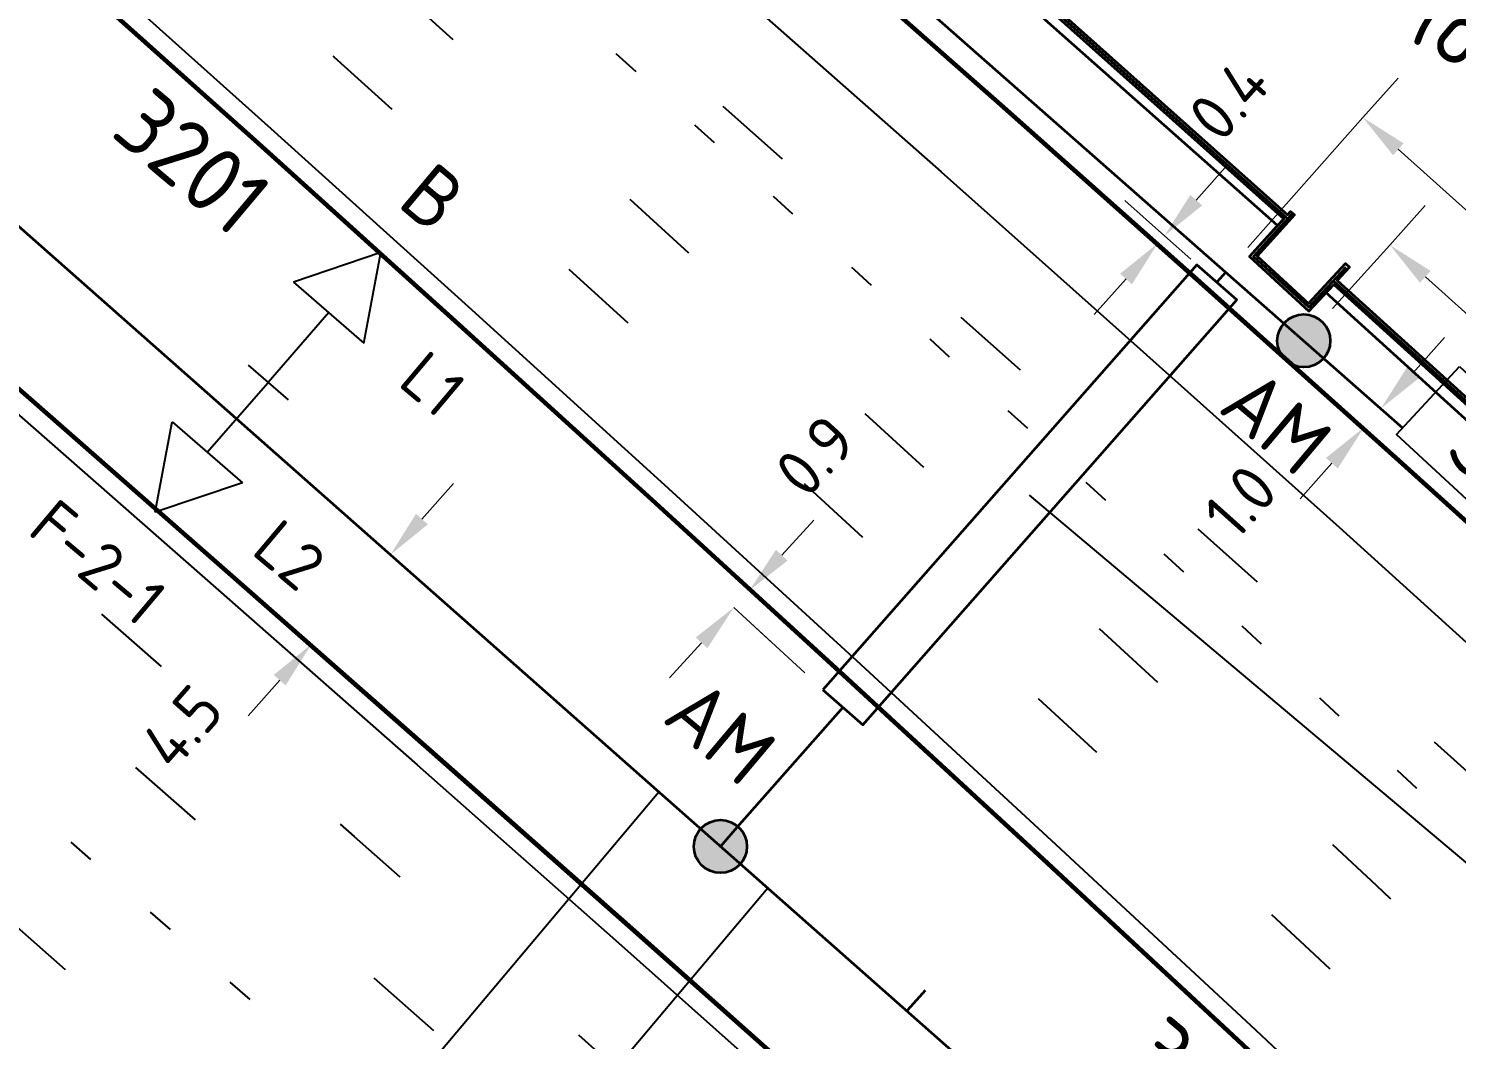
# Model space of a CAD drawing. Header units: metres. Extents: x 134219 to 139080, y 438661 to 444352.
# Drawn here: x 134937.3 to 134991.2, y 443679.6 to 443717.8 of the extents above; entities that cross this region are included whole.
import ezdxf
from ezdxf.enums import TextEntityAlignment as Align

# ---------------------------------------------------------------- set-up
doc = ezdxf.new("R2010")
doc.units = ezdxf.units.M
doc.linetypes.add('13strp', pattern=[4, 1, -3])
doc.linetypes.add('39strp', pattern=[12, 3, -9])
doc.layers.get('DEFPOINTS').update_dxf_attribs({"color": 193})
for name, color, linetype, lineweight in [('N-WE-KL-ET-T18', 1, 'Continuous', 18), ('N-WE-KL-ET-T25', 7, 'Continuous', 25), ('N-WE-KL-ET_LS_HULPSTUK_MOF-G', 10, 'Continuous', 35), ('N-WE-KL-ET_LS_OV_ARMATUUR-S', 7, 'Continuous', 25), ('N-WE-KL-ET_LS_OV_ARMATUUR-T18', 1, 'Continuous', 25), ('N-WE-KL-ET_LS_OV_KABEL-G', 10, 'KL-LS-OV-N', 35), ('N-WE-KL-ET_LS_OV_KABEL-M', 7, 'Continuous', 18), ('N-WE-KL-ET_LS_OV_KABEL-T25', 7, 'Continuous', 25), ('N-WE-KL-ET_LS_OV_KAST-S', 10, 'Continuous', 25), ('N-WE-KL-ET_LS_OV_MANTELBUIS-G', 10, 'Continuous', 35), ('Utd-ondergr-bs', 8, 'Continuous', 35), ('Utd-ondergr-nw', 8, '13strp', 35)]:
    doc.layers.add(name, color=color, linetype=linetype, lineweight=lineweight)
doc.layers.add('N-WE-KL-ET_LS_OV_ARMATUUR-T25', color=2, linetype='Continuous')
doc.layers.add('Utd-weg-nw', color=8, linetype='Continuous')
doc.styles.add('ISO18', font='NLCS-ISO.ttf')
doc.styles.add('ISO25', font='NLCS-ISO.ttf')
doc.styles.add('NLCS-ISO', font='NLCS-ISO.ttf')
doc.styles.add('NLCS_18', font='NLCS-ISO.ttf', dxfattribs={"height": 1.8})
doc.linetypes.add('KL-LS-OV-N', pattern='A,4,-1,[103,NLCS.SHX,S=0.75,R=0,X=0,Y=0],-1,4,-1.5,["0V",Standard,S=1,R=0,X=0,Y=-0.5],-3', length=14.5)
doc.dimstyles.new('NLCS_t18_pijl_Dimension_l3_h1', dxfattribs={"dimtxt": 1.8, "dimasz": 1.8, "dimexe": 2, "dimexo": 2, "dimgap": 0.7, "dimtad": 1, "dimdec": 1, "dimzin": 0, "dimdsep": 46, "dimtxsty": 'NLCS_18', "dimcen": 2.5, "dimdle": 2, "dimclrd": 256, "dimclre": 256, "dimclrt": 256, "dimadec": 1, "dimazin": 0, "dimtfac": 1, "dimtdec": 1, "dimtofl": 0, "dimtmove": 1, "dimatfit": 0, "dimfxl": 0, "dimtolj": 1, "dimtzin": 0, "dimlwd": 18, "dimlwe": 18, "dimarcsym": 0})

# ---------------------------------------------------------------- blocks, each defined once
blk = doc.blocks.new('SKL-ET_OV_ARMATUUR_HD_NATRIUM_2x250W-SO')
for p, q in [((-6.493, 0), (-3.493, 1.757)), ((6.493, 0), (3.493, 1.757)), ((-3.493, -1.757), (-6.493, 0)), ((3.493, -1.757), (6.493, 0))]:
    blk.add_line(p, q)
for points in [[(-3.493, 1.757), (-3.493, -1.757)], [(3.493, 1.757), (3.493, -1.757)], [(0, 1), (0, -1)], [(-3.493, 0), (0, 0)], [(3.493, 0), (0, 0)]]:
    blk.add_lwpolyline(points)
at = {"layer": 'N-WE-KL-ET_LS_OV_ARMATUUR-T18', "style": 'ISO18', "flags": 1}
for tag, p in [('TYPE_ARMATUUR', (3.075, -6.821)), ('VERMOGEN_LAMP', (3.075, -10.606)), ('SPIEGELSTAND', (3.075, -14.39)), ('HOOGTE_LICHTMAST', (3.075, -18.175)), ('UITLEGGERHOEK', (3.075, -21.959)), ('TYPE_LICHTMAST', (3.075, -25.744)), ('BOTSVRIENDELIJK', (3.075, -29.528)), ('POSITIE_LICHTMAST', (3.075, -33.313)), ('KABELAANSLUITNG', (3.075, -37.097)), ('VOEDINGSPUNT', (3.075, -48.451))]:
    blk.add_attdef(tag, p, '', height=1.8, dxfattribs=at)
at = {"layer": 'N-WE-KL-ET_LS_OV_ARMATUUR-T18', "style": 'ISO18'}
for tag, p in [('FASE-AANSLUITING_1', (3.075, -40.882)), ('FASE-AANSLUITING_2', (3.075, -44.666)), ('GROEPSNUMMER', (3.075, -52.235))]:
    blk.add_attdef(tag, p, '', height=1.8, dxfattribs=at)
at = {"layer": 'N-WE-KL-ET_LS_OV_ARMATUUR-T25', "style": 'ISO25'}
for tag, p, height in [('MASTNUMMER', (3.075, 7.391), 2.5), ('TYPE_SYMBOOL', (3.075, 3.606), 2.25)]:
    blk.add_attdef(tag, p, '', height=height, dxfattribs=at)
blk = doc.blocks.new('SKL-ET_OV_ARMATUUR_HD_NATRIUM_2x250W-SO (1)')
for points in [[(-3.493, -1.757), (-6.493, 0), (-3.493, 1.757)], [(-3.493, 1.757), (-3.493, -1.757)], [(3.493, -1.757), (6.493, 0), (3.493, 1.757)], [(3.493, 1.757), (3.493, -1.757)], [(0, 1), (0, -1)], [(-3.493, 0), (0, 0)], [(3.493, 0), (0, 0)]]:
    blk.add_lwpolyline(points)
at = {"layer": 'N-WE-KL-ET_LS_OV_ARMATUUR-T18', "style": 'NLCS-ISO', "flags": 1}
for tag, p in [('TYPE_ARMATUUR', (3.075, -6.821)), ('VERMOGEN_LAMP', (3.075, -10.606)), ('SPIEGELSTAND', (3.075, -14.39)), ('HOOGTE_LICHTMAST', (3.075, -18.175)), ('UITLEGGERHOEK', (3.075, -21.959)), ('TYPE_LICHTMAST', (3.075, -25.744)), ('BOTSVRIENDELIJK', (3.075, -29.528)), ('POSITIE_LICHTMAST', (3.075, -33.313)), ('KABELAANSLUITNG', (3.075, -37.097)), ('VOEDINGSPUNT', (3.075, -48.451))]:
    blk.add_attdef(tag, p, '', height=1.8, dxfattribs=at)
at = {"layer": 'N-WE-KL-ET_LS_OV_ARMATUUR-T18', "style": 'NLCS-ISO'}
for tag, p in [('FASE-AANSLUITING_1', (3.075, -40.882)), ('FASE-AANSLUITING_2', (3.075, -44.666)), ('GROEPSNUMMER', (3.075, -52.235))]:
    blk.add_attdef(tag, p, '', height=1.8, dxfattribs=at)
at = {"layer": 'N-WE-KL-ET_LS_OV_ARMATUUR-T25', "style": 'NLCS-ISO'}
for tag, p in [('MASTNUMMER', (3.075, 7.391)), ('TYPE_SYMBOOL', (3.075, 3.606))]:
    blk.add_attdef(tag, p, '', height=2.5, dxfattribs=at)
blk = doc.blocks.new('r')
at = {"color": 0, "linetype": 'ByBlock'}
blk.add_lwpolyline([(-3.5, 1.75), (3.5, 1.75), (3.5, -1.75), (-3.5, -1.75), (-3.5, 1.75)], dxfattribs=at)
blk = doc.blocks.new('SKL-ET_OV_KAST_SEKTIEKAST-SO')
blk.add_blockref('r', (0, 0))
at = {"layer": 'N-WE-KL-ET-T18', "linetype": 'ByBlock', "style": 'NLCS-ISO', "flags": 1}
for tag, p in [('OMSCHRIJVING_LEGENDA', (0, -8.431)), ('LOCATIE', (0, -12.215)), ('BPS-CODERING', (0, -16)), ('VOEDINGSPUNT', (0, -19.784)), ('GROEPSNUMMER', (0, -23.569)), ('POSITIE_X', (0, -27.353)), ('POSITIE_Y', (0, -31.138)), ('OVERIGE_OPMERKING(EN)_1', (0, -34.922)), ('OVERIGE_OPMERKING(EN)_2', (0, -38.707))]:
    blk.add_attdef(tag, p, '', height=1.8, dxfattribs=at)
at = {"layer": 'N-WE-KL-ET-T25', "linetype": 'ByBlock', "style": 'NLCS-ISO'}
for tag, p in [('KASTNAAM', (0, 5.269)), ('SOORT_KAST', (0, 0))]:
    blk.add_attdef(tag, text='', height=2.5, dxfattribs=at).set_placement(p, align=Align.MIDDLE_CENTER)
blk = doc.blocks.new('SKL-ET_HULP_MOF_AFDEKMOF_SO')
at = {"ltscale": 10}
h = blk.add_hatch(color=256, dxfattribs=at)
edge = h.paths.add_edge_path()
edge.add_arc((0, 0), 1, 0, 360)
blk.add_circle((0, 0), 1)
at = {"layer": 'N-WE-KL-ET-T18', "style": 'NLCS-ISO', "flags": 1}
for tag, p in [('OMSCHRIJVING_LEGENDA', (0, -8.431)), ('LOCATIE', (0, -12.215)), ('MASTNUMMER', (0, -16)), ('VAN', (0, -19.784)), ('NAAR', (0, -23.569)), ('AFTAKKING', (0, -27.353)), ('VOEDINGSPUNT', (0, -31.138)), ('GROEPSNUMMER', (0, -34.922)), ('POSITIE_X', (0, -38.707)), ('POSITIE_Y', (0, -42.491)), ('OVERIGE_OPMERKING(EN)_2', (0, -50.06))]:
    blk.add_attdef(tag, p, '', height=1.8, dxfattribs=at)
at = {"layer": 'N-WE-KL-ET-T18', "style": 'NLCS-ISO'}
blk.add_attdef('OVERIGE_OPMERKING(EN)_1', (0, -46.276), '', height=1.8, dxfattribs=at)
at = {"layer": 'N-WE-KL-ET-T25', "style": 'NLCS-ISO'}
blk.add_attdef('SOORT_MOF', (0, 2.715), '', height=2.25, dxfattribs=at)
blk = doc.blocks.new('*D417')
at = {"layer": 'DEFPOINTS', "color": 0, "transparency": 16777216}
for p in [(134988.677, 443709.592), (134988.677, 443709.592), (134995.012, 443703.907)]:
    blk.add_point(p, dxfattribs=at)
at = {"layer": 'N-WE-KL-ET_LS_OV_KABEL-M', "lineweight": 18, "transparency": 16777216}
for p, q in [((134988.677, 443709.592), (134990.013, 443711.08)), ((134995.012, 443703.907), (134996.348, 443705.395))]:
    blk.add_line(p, q, dxfattribs=at)
at = {"layer": 'N-WE-KL-ET_LS_OV_KABEL-M', "linetype": 'Continuous', "lineweight": 18, "transparency": 16777216}
blk.add_line((134993.672, 443705.109), (134990.017, 443708.39), dxfattribs=at)
at = {"layer": 'N-WE-KL-ET_LS_OV_KABEL-M', "transparency": 16777216}
for points in [[(134990.217, 443708.613), (134989.816, 443708.167), (134988.677, 443709.592)], [(134993.873, 443705.332), (134993.472, 443704.886), (134995.012, 443703.907)]]:
    blk.add_solid(points, dxfattribs=at)
at = {"layer": 'N-WE-KL-ET_LS_OV_KABEL-M', "transparency": 16777216, "insert": (134992.984, 443707.876), "char_height": 1.8, "attachment_point": 5, "rotation": 318.0937, "style": 'NLCS_18'}
blk.add_mtext('\\A1;8.5', dxfattribs=at)
blk = doc.blocks.new('*D418')
at = {"layer": 'DEFPOINTS', "color": 0, "transparency": 16777216}
for p in [(134987.658, 443714.406), (134987.658, 443714.406), (134996.95, 443706.067)]:
    blk.add_point(p, dxfattribs=at)
at = {"layer": 'N-WE-KL-ET_LS_OV_KABEL-M', "lineweight": 18, "transparency": 16777216}
for p, q in [((134987.658, 443714.406), (134988.993, 443715.894)), ((134996.95, 443706.067), (134998.286, 443707.555))]:
    blk.add_line(p, q, dxfattribs=at)
at = {"layer": 'N-WE-KL-ET_LS_OV_KABEL-M', "linetype": 'Continuous', "lineweight": 18, "transparency": 16777216}
blk.add_line((134995.61, 443707.269), (134988.997, 443713.204), dxfattribs=at)
at = {"layer": 'N-WE-KL-ET_LS_OV_KABEL-M', "transparency": 16777216}
for points in [[(134989.198, 443713.427), (134988.797, 443712.981), (134987.658, 443714.406)], [(134995.811, 443707.492), (134995.41, 443707.046), (134996.95, 443706.067)]]:
    blk.add_solid(points, dxfattribs=at)
at = {"layer": 'N-WE-KL-ET_LS_OV_KABEL-M', "transparency": 16777216, "insert": (134993.372, 443711.427), "char_height": 1.8, "attachment_point": 5, "rotation": 318.0937, "style": 'NLCS_18'}
blk.add_mtext('\\A1;12.5', dxfattribs=at)
blk = doc.blocks.new('*D432')
at = {"layer": 'DEFPOINTS', "color": 0, "transparency": 16777216}
for p in [(134950.966, 443697.896), (134950.966, 443697.896), (134947.983, 443694.516)]:
    blk.add_point(p, dxfattribs=at)
at = {"layer": 'N-WE-KL-ET_LS_OV_KABEL-M', "linetype": 'Continuous', "lineweight": 18, "transparency": 16777216}
for p, q in [((134952.158, 443699.246), (134953.349, 443700.595)), ((134946.792, 443693.167), (134945.601, 443691.817))]:
    blk.add_line(p, q, dxfattribs=at)
at = {"layer": 'N-WE-KL-ET_LS_OV_KABEL-M', "lineweight": 18, "transparency": 16777216}
for p, q in [((134950.966, 443697.896), (134949.467, 443699.22)), ((134947.983, 443694.516), (134946.484, 443695.84))]:
    blk.add_line(p, q, dxfattribs=at)
at = {"layer": 'N-WE-KL-ET_LS_OV_KABEL-M', "transparency": 16777216}
for points in [[(134951.933, 443699.444), (134952.383, 443699.047), (134950.966, 443697.896)], [(134946.567, 443693.365), (134947.017, 443692.968), (134947.983, 443694.516)]]:
    blk.add_solid(points, dxfattribs=at)
at = {"layer": 'N-WE-KL-ET_LS_OV_KABEL-M', "transparency": 16777216, "insert": (134943.104, 443691.406), "char_height": 1.8, "attachment_point": 5, "rotation": 48.5656, "style": 'NLCS_18'}
blk.add_mtext('\\A1;4.5', dxfattribs=at)
blk = doc.blocks.new('*D384')
at = {"layer": 'DEFPOINTS', "color": 0, "transparency": 16777216}
for p in [(134964.518, 443696.554), (134963.924, 443695.906), (134963.924, 443695.906)]:
    blk.add_point(p, dxfattribs=at)
at = {"layer": 'N-WE-KL-ET_LS_OV_KABEL-M', "linetype": 'Continuous', "lineweight": 18, "transparency": 16777216}
for p, q in [((134965.733, 443697.882), (134966.949, 443699.21)), ((134962.708, 443694.578), (134961.493, 443693.25))]:
    blk.add_line(p, q, dxfattribs=at)
at = {"layer": 'N-WE-KL-ET_LS_OV_KABEL-M', "lineweight": 18, "transparency": 16777216}
for p, q in [((134964.518, 443696.554), (134965.993, 443695.204)), ((134963.924, 443695.906), (134965.399, 443694.555))]:
    blk.add_line(p, q, dxfattribs=at)
at = {"layer": 'N-WE-KL-ET_LS_OV_KABEL-M', "transparency": 16777216}
for points in [[(134965.512, 443698.085), (134965.954, 443697.68), (134964.518, 443696.554)], [(134962.487, 443694.78), (134962.929, 443694.375), (134963.924, 443695.906)]]:
    blk.add_solid(points, dxfattribs=at)
at = {"layer": 'N-WE-KL-ET_LS_OV_KABEL-M', "transparency": 16777216, "insert": (134967.001, 443701.636), "char_height": 1.8, "attachment_point": 5, "rotation": 47.5263, "style": 'NLCS_18'}
blk.add_mtext('\\A1;0.9', dxfattribs=at)
blk = doc.blocks.new('*D385')
at = {"layer": 'DEFPOINTS', "color": 0, "transparency": 16777216}
for p in [(134980.176, 443709.94), (134980.176, 443709.94), (134979.921, 443709.654)]:
    blk.add_point(p, dxfattribs=at)
at = {"layer": 'N-WE-KL-ET_LS_OV_KABEL-M', "linetype": 'Continuous', "lineweight": 18, "transparency": 16777216}
for p, q in [((134981.373, 443711.285), (134982.569, 443712.63)), ((134978.724, 443708.309), (134977.527, 443706.965))]:
    blk.add_line(p, q, dxfattribs=at)
at = {"layer": 'N-WE-KL-ET_LS_OV_KABEL-M', "lineweight": 18, "transparency": 16777216}
for p, q in [((134980.176, 443709.94), (134978.682, 443711.27)), ((134979.921, 443709.654), (134978.427, 443710.984))]:
    blk.add_line(p, q, dxfattribs=at)
at = {"layer": 'N-WE-KL-ET_LS_OV_KABEL-M', "transparency": 16777216}
for points in [[(134981.148, 443711.484), (134981.597, 443711.086), (134980.176, 443709.94)], [(134978.5, 443708.509), (134978.948, 443708.11), (134979.921, 443709.654)]]:
    blk.add_solid(points, dxfattribs=at)
at = {"layer": 'N-WE-KL-ET_LS_OV_KABEL-M', "transparency": 16777216, "insert": (134982.605, 443715.076), "char_height": 1.8, "attachment_point": 5, "rotation": 48.3277, "style": 'NLCS_18'}
blk.add_mtext('\\A1;0.4', dxfattribs=at)
blk = doc.blocks.new('*D386')
at = {"layer": 'DEFPOINTS', "color": 0, "transparency": 16777216}
for p in [(134988.338, 443703.417), (134988.338, 443703.417), (134987.692, 443702.696)]:
    blk.add_point(p, dxfattribs=at)
at = {"layer": 'N-WE-KL-ET_LS_OV_KABEL-M', "linetype": 'Continuous', "lineweight": 18, "transparency": 16777216}
for p, q in [((134989.54, 443704.757), (134990.741, 443706.097)), ((134986.49, 443701.356), (134985.288, 443700.016))]:
    blk.add_line(p, q, dxfattribs=at)
at = {"layer": 'N-WE-KL-ET_LS_OV_KABEL-M', "lineweight": 18, "transparency": 16777216}
for p, q in [((134988.338, 443703.417), (134986.849, 443704.752)), ((134987.692, 443702.696), (134986.203, 443704.031))]:
    blk.add_line(p, q, dxfattribs=at)
at = {"layer": 'N-WE-KL-ET_LS_OV_KABEL-M', "transparency": 16777216}
for points in [[(134989.316, 443704.957), (134989.763, 443704.557), (134988.338, 443703.417)], [(134986.267, 443701.556), (134986.713, 443701.156), (134987.692, 443702.696)]]:
    blk.add_solid(points, dxfattribs=at)
at = {"layer": 'N-WE-KL-ET_LS_OV_KABEL-M', "transparency": 16777216, "insert": (134983.042, 443699.907), "char_height": 1.8, "attachment_point": 5, "rotation": 48.117, "style": 'NLCS_18'}
blk.add_mtext('\\A1;1.0', dxfattribs=at)

msp = doc.modelspace()

# ---------------------------------------------------------------- linework, layer by layer
at = {"layer": 'N-WE-KL-ET_LS_OV_KABEL-G', "flags": 128}
for points, elevation in [([(134905.756, 443776.046), (134910.387, 443772.037), (134918.773, 443764.636), (134989.16, 443702.693)], 9.306), ([(135019.603, 443637.083), (135019.505, 443637.182), (135010.711, 443644.629), (135009.289, 443647.026), (134983.581, 443669.068), (134917.816, 443727.198), (134916.938, 443728.769), (134914.834, 443730.986), (134908.14, 443736.458), (134907.204, 443736.819), (134905.812, 443737.286), (134906.131, 443737.616)], 6.399)]:
    msp.add_lwpolyline(points, dxfattribs=dict(at, elevation=elevation))
for points in [[(134982.486, 443708.567), (134982.149, 443708.184)], [(134968.037, 443692.139), (134964.044, 443687.599), (134963.419, 443686.889)]]:
    msp.add_lwpolyline(points, dxfattribs=at)
at = {"layer": 'N-WE-KL-ET_LS_OV_KABEL-M'}
for points in [[(134983.317, 443709.503), (134987.658, 443714.406)], [(134981.172, 443709.053), (134980.176, 443709.94)], [(134986.509, 443707.193), (134988.677, 443709.592)], [(134966.609, 443693.447), (134963.924, 443695.906)]]:
    msp.add_lwpolyline(points, dxfattribs=at)
at = {"layer": 'N-WE-KL-ET_LS_OV_KABEL-T25'}
for p, q in [((134999.237, 443679.808), (134975.079, 443700.145)), ((134961.102, 443688.937), (134908.876, 443626.901)), ((134965.203, 443685.313), (134927.354, 443640.354))]:
    msp.add_line(p, q, dxfattribs=at)
at = {"layer": 'N-WE-KL-ET_LS_OV_MANTELBUIS-G', "linetype": 'Continuous'}
msp.add_lwpolyline([(134967.286, 443692.8), (134968.788, 443691.479), (134982.9, 443707.523), (134981.398, 443708.844)], close=True, dxfattribs=at)
at = {"layer": 'Utd-ondergr-bs', "flags": 128}
for points in [[(134984.443, 443710.323), (134971.721, 443721.601), (134951.361, 443739.485), (134939.256, 443750)], [(135002.656, 443693.524), (134986.558, 443708.106), (134985.617, 443707.097), (134983.384, 443709.163), (134984.68, 443710.579), (134972.004, 443721.904), (134951.575, 443739.814), (134939.862, 443750), (134940.167, 443750), (134951.707, 443739.965), (134972.137, 443722.053), (134984.813, 443710.728), (134984.934, 443710.86), (134985.082, 443710.725), (134983.666, 443709.175), (134985.606, 443707.38), (134987.008, 443708.888), (134987.155, 443708.751), (134986.692, 443708.254), (135002.791, 443693.672)], [(134939.862, 443750), (134951.575, 443739.814), (134972.004, 443721.904), (134984.68, 443710.579), (134983.384, 443709.163), (134985.617, 443707.097), (134986.558, 443708.106), (135002.656, 443693.524), (135015.283, 443681.871), (135014.485, 443681.052), (135016.624, 443678.991), (135017.199, 443679.551), (135033.579, 443664.059), (135033.151, 443663.63), (135035.268, 443661.52), (135036.638, 443662.893), (135036.496, 443663.034), (135035.268, 443661.802), (135033.433, 443663.631), (135034.643, 443664.859)], [(134940.009, 443750), (134951.636, 443739.887), (134972.07, 443721.974), (134984.745, 443710.651), (134984.82, 443710.585)], [(134940.167, 443750), (134951.707, 443739.965), (134972.137, 443722.053), (134984.813, 443710.728), (134984.934, 443710.86), (134985.082, 443710.725), (134983.666, 443709.175), (134985.606, 443707.38), (134987.008, 443708.888), (134987.155, 443708.751), (134986.692, 443708.254), (135002.791, 443693.672), (135015.418, 443682.018), (135015.808, 443682.42), (135015.951, 443682.281), (135014.768, 443681.057), (135016.622, 443679.271), (135017.914, 443680.551), (135018.054, 443680.408), (135017.336, 443679.697), (135033.716, 443664.204), (135034.5, 443665), (135034.643, 443664.859)], [(134984.966, 443710.749), (134983.531, 443709.16), (134985.618, 443707.241), (134987.035, 443708.76)], [(135015.011, 443681.595), (135002.349, 443693.163), (134992.337, 443702.285), (134986.264, 443707.793)], [(134986.539, 443708.237), (134986.618, 443708.179), (135002.724, 443693.592), (135015.353, 443681.941), (135015.422, 443681.877)]]:
    msp.add_lwpolyline(points, dxfattribs=at)
at = {"layer": 'Utd-ondergr-bs'}
for points in [[(134984.443, 443710.323, 0), (134971.721, 443721.601, 0), (134951.361, 443739.485, 0), (134939.256, 443750, 0)], [(134939.862, 443750, 0), (134951.575, 443739.814, 0), (134972.004, 443721.904, 0), (134984.68, 443710.579, 0), (134984.443, 443710.323, 0), (134983.384, 443709.163, 0), (134985.617, 443707.097, 0), (134986.264, 443707.793, 0), (134986.558, 443708.106, 0), (135002.656, 443693.524, 0)], [(135002.656, 443693.524, 0), (134986.558, 443708.106, 0), (134986.264, 443707.793, 0), (134985.617, 443707.097, 0), (134983.384, 443709.163, 0), (134984.443, 443710.323, 0), (134984.68, 443710.579, 0), (134972.004, 443721.904, 0), (134951.575, 443739.814, 0), (134939.862, 443750, 0), (134940.167, 443750, 0), (134951.707, 443739.965, 0), (134972.137, 443722.053, 0), (134984.813, 443710.728, 0), (134984.934, 443710.86, 0), (134985.082, 443710.725, 0), (134983.666, 443709.175, 0), (134985.606, 443707.38, 0), (134987.008, 443708.888, 0), (134987.155, 443708.751, 0), (134986.692, 443708.254, 0), (135002.791, 443693.672, 0)], [(134940.009, 443750, 0), (134951.636, 443739.887, 0), (134972.07, 443721.974, 0), (134984.745, 443710.651, 0), (134984.82, 443710.585, 0)], [(134940.167, 443750, 0), (134951.707, 443739.965, 0), (134972.137, 443722.053, 0), (134984.813, 443710.728, 0), (134984.934, 443710.86, 0), (134985.082, 443710.725, 0), (134983.666, 443709.175, 0), (134985.606, 443707.38, 0), (134987.008, 443708.888, 0), (134987.155, 443708.751, 0), (134986.692, 443708.254, 0), (135002.791, 443693.672, 0), (135015.418, 443682.018, 0), (135015.808, 443682.42, 0), (135015.951, 443682.281, 0), (135014.768, 443681.057, 0), (135016.622, 443679.271, 0), (135017.914, 443680.551, 0), (135018.054, 443680.408, 0), (135017.336, 443679.697, 0), (135033.716, 443664.204, 0), (135034.5, 443665, 0), (135034.643, 443664.859, 0)]]:
    msp.add_polyline3d(points, dxfattribs=at)
at = {"layer": 'Utd-ondergr-nw', "color": 7, "linetype": 'Continuous'}
msp.add_line((134971.147, 443681.45), (134970.481, 443680.705), dxfattribs=at)
at = {"layer": 'Utd-ondergr-nw', "linetype": 'Continuous', "flags": 128}
for points in [[(134891.238, 443786.52), (134898.21, 443780.458), (134905.756, 443773.896), (134913.302, 443767.334), (134920.928, 443760.864), (134927.914, 443754.91), (134928.539, 443754.377), (134936.137, 443747.865), (134943.725, 443741.326), (134947.429, 443738.12), (134951.303, 443734.757), (134958.869, 443728.158), (134966.422, 443721.528), (134973.96, 443714.865), (134981.484, 443708.169), (134988.991, 443701.437), (134996.48, 443694.67), (135003.326, 443688.435), (135003.949, 443687.865), (135011.399, 443681.022), (135018.826, 443674.14), (135026.231, 443667.218), (135033.61, 443660.254), (135040.964, 443653.247)], [(134891.284, 443786.573), (134898.256, 443780.51), (134905.802, 443773.949), (134913.348, 443767.387), (134920.974, 443760.917), (134927.96, 443754.963), (134928.584, 443754.429), (134936.183, 443747.918), (134943.771, 443741.378), (134947.475, 443738.173), (134951.349, 443734.81), (134958.915, 443728.211), (134966.468, 443721.581), (134974.007, 443714.918), (134981.53, 443708.221), (134989.037, 443701.489), (134996.526, 443694.722), (135003.373, 443688.487), (135003.996, 443687.917), (135011.446, 443681.074), (135018.874, 443674.192), (135026.278, 443667.269), (135033.658, 443660.305), (135041.013, 443653.298)], [(134893.44, 443759.732), (134900.986, 443753.17), (134908.523, 443746.598), (134915.425, 443740.547), (134916.042, 443740.005), (134923.544, 443733.391), (134931.032, 443726.754), (134934.684, 443723.502), (134938.502, 443720.093), (134945.955, 443713.407), (134953.389, 443706.695), (134960.802, 443699.957), (134968.193, 443693.19), (134975.561, 443686.394), (134982.905, 443679.569), (134989.612, 443673.287), (134990.223, 443672.713), (134997.514, 443665.825), (135004.776, 443658.904), (135012.009, 443651.95), (135019.21, 443644.962), (135026.378, 443637.938), (135033.513, 443630.878)], [(134893.486, 443759.785), (134901.032, 443753.223), (134901.288, 443753), (134908.569, 443746.651), (134915.471, 443740.6), (134916.087, 443740.058), (134923.59, 443733.443), (134931.078, 443726.806), (134934.73, 443723.555), (134938.548, 443720.145), (134946.001, 443713.46), (134953.435, 443706.748), (134960.848, 443700.009), (134968.239, 443693.242), (134975.608, 443686.447), (134982.952, 443679.621), (134989.659, 443673.339), (134990.27, 443672.765), (134997.561, 443665.877), (135004.824, 443658.956), (135012.056, 443652.002), (135019.258, 443645.013), (135026.426, 443637.989), (135033.561, 443630.928)], [(134891.981, 443742.815), (134899.727, 443736.483), (134900.683, 443735.702), (134906.679, 443730.489), (134907.298, 443729.95), (134914.843, 443723.388), (134922.383, 443716.825), (134926.065, 443713.617), (134929.916, 443710.256), (134937.44, 443703.68), (134944.951, 443697.093), (134952.448, 443690.492), (134959.926, 443683.874), (134967.385, 443677.236), (134974.82, 443670.575), (134975.736, 443669.752)], [(134892.027, 443742.868), (134899.773, 443736.536), (134906.725, 443730.541), (134907.344, 443730.003), (134914.889, 443723.441), (134922.429, 443716.878), (134926.111, 443713.669), (134929.962, 443710.309), (134937.486, 443703.733), (134944.997, 443697.145), (134952.494, 443690.544), (134959.973, 443683.926), (134967.431, 443677.288), (134974.867, 443670.627), (134975.782, 443669.804)]]:
    msp.add_lwpolyline(points, dxfattribs=at)
at = {"layer": 'Utd-weg-nw', "linetype": '13strp', "flags": 128}
for points in [[(134682.211, 443958.772), (134689.757, 443952.21), (134697.303, 443945.648), (134704.849, 443939.087), (134712.395, 443932.525), (134719.942, 443925.963), (134727.488, 443919.401), (134735.034, 443912.84), (134742.58, 443906.278), (134750.126, 443899.716), (134754.218, 443896.158), (134757.672, 443893.155), (134765.218, 443886.593), (134772.764, 443880.031), (134780.31, 443873.469), (134787.856, 443866.908), (134795.403, 443860.346), (134802.949, 443853.784), (134810.495, 443847.222), (134818.041, 443840.661), (134825.587, 443834.099), (134827.953, 443832.041), (134833.133, 443827.537), (134840.679, 443820.975), (134848.225, 443814.414), (134855.771, 443807.852), (134863.317, 443801.29), (134870.864, 443794.728), (134878.41, 443788.167), (134885.956, 443781.605), (134886.414, 443781.206), (134886.53, 443781.106), (134893.502, 443775.043), (134901.048, 443768.482), (134908.594, 443761.92), (134916.131, 443755.348), (134923.033, 443749.297), (134923.65, 443748.755), (134931.155, 443742.138), (134938.648, 443735.497), (134942.304, 443732.242), (134946.127, 443728.828), (134953.593, 443722.131), (134961.042, 443715.406), (134968.474, 443708.65), (134975.889, 443701.863), (134983.283, 443695.044), (134990.656, 443688.192), (134997.394, 443681.883), (134998.007, 443681.306), (135005.335, 443674.385), (135012.637, 443667.428), (135019.912, 443660.435), (135027.159, 443653.403), (135034.377, 443646.333), (135041.563, 443639.222), (135045.749, 443635.047), (135048.717, 443632.072), (135055.834, 443624.885), (135062.915, 443617.664), (135069.963, 443610.411), (135074.947, 443605.243), (135076.977, 443603.128), (135083.961, 443595.816), (135090.916, 443588.477), (135091.152, 443588.227)], [(134658.556, 443931.568), (134666.102, 443925.006), (134673.648, 443918.445), (134681.194, 443911.883), (134688.74, 443905.321), (134696.286, 443898.76), (134703.833, 443892.198), (134711.379, 443885.636), (134718.925, 443879.074), (134726.471, 443872.513), (134730.563, 443868.954), (134734.017, 443865.951), (134741.563, 443859.389), (134749.109, 443852.827), (134756.655, 443846.266), (134764.201, 443839.704), (134771.747, 443833.142), (134779.294, 443826.58), (134786.84, 443820.019), (134794.386, 443813.457), (134801.932, 443806.895), (134804.298, 443804.838), (134809.478, 443800.333), (134817.024, 443793.772), (134824.604, 443787.249), (134832.114, 443780.646), (134839.624, 443774.043), (134847.134, 443767.439), (134854.644, 443760.836), (134862.154, 443754.233), (134862.61, 443753.832), (134862.726, 443753.73), (134869.664, 443747.63), (134877.174, 443741.026), (134884.684, 443734.423), (134892.194, 443727.82), (134899.116, 443721.792), (134899.736, 443721.253), (134907.278, 443714.693), (134914.813, 443708.135), (134918.491, 443704.93), (134922.337, 443701.574), (134929.849, 443695.008), (134937.344, 443688.435), (134944.821, 443681.851), (134952.277, 443675.253), (134959.709, 443668.638), (134967.115, 443662.004), (134968.027, 443661.185)]]:
    msp.add_lwpolyline(points, dxfattribs=at)
at = {"layer": 'Utd-weg-nw', "linetype": '39strp', "flags": 128}
for points in [[(134679.767, 443955.961), (134687.313, 443949.399), (134694.859, 443942.838), (134702.405, 443936.276), (134709.951, 443929.714), (134717.497, 443923.152), (134725.043, 443916.591), (134732.589, 443910.029), (134740.136, 443903.467), (134747.682, 443896.905), (134751.774, 443893.347), (134755.228, 443890.344), (134762.774, 443883.782), (134770.32, 443877.22), (134777.866, 443870.658), (134785.412, 443864.097), (134792.958, 443857.535), (134800.504, 443850.973), (134808.05, 443844.411), (134815.597, 443837.85), (134823.143, 443831.288), (134825.509, 443829.23), (134830.689, 443824.726), (134838.235, 443818.164), (134845.781, 443811.603), (134853.327, 443805.041), (134860.873, 443798.479), (134868.419, 443791.918), (134875.965, 443785.356), (134883.511, 443778.794), (134883.97, 443778.396), (134884.086, 443778.295), (134891.058, 443772.232), (134898.604, 443765.671), (134906.15, 443759.109), (134913.687, 443752.537), (134920.589, 443746.486), (134921.206, 443745.944), (134928.71, 443739.328), (134936.201, 443732.688), (134939.856, 443729.434), (134943.678, 443726.022), (134951.139, 443719.328), (134958.583, 443712.607), (134966.009, 443705.857), (134973.416, 443699.077), (134980.802, 443692.265), (134988.166, 443685.422), (134994.894, 443679.122), (134995.507, 443678.545), (135002.822, 443671.635), (135010.111, 443664.69), (135017.373, 443657.709), (135024.605, 443650.691), (135031.807, 443643.636), (135038.977, 443636.542), (135043.153, 443632.376), (135046.113, 443629.408), (135053.212, 443622.239), (135060.276, 443615.036), (135067.306, 443607.8), (135072.278, 443602.644), (135074.303, 443600.535), (135081.27, 443593.24), (135088.208, 443585.919), (135088.443, 443585.67)], [(134677.47, 443953.32), (134685.016, 443946.758), (134692.562, 443940.196), (134700.108, 443933.635), (134707.655, 443927.073), (134715.201, 443920.511), (134722.747, 443913.949), (134730.293, 443907.388), (134737.839, 443900.826), (134745.385, 443894.264), (134749.477, 443890.706), (134752.931, 443887.702), (134760.477, 443881.141), (134768.023, 443874.579), (134775.569, 443868.017), (134783.116, 443861.456), (134790.662, 443854.894), (134798.208, 443848.332), (134805.754, 443841.77), (134813.3, 443835.209), (134820.846, 443828.647), (134823.212, 443826.589), (134828.392, 443822.085), (134835.938, 443815.523), (134843.484, 443808.962), (134851.03, 443802.4), (134858.577, 443795.838), (134866.123, 443789.276), (134873.669, 443782.715), (134881.215, 443776.153), (134881.673, 443775.754), (134881.789, 443775.654), (134888.761, 443769.591), (134896.307, 443763.029), (134903.853, 443756.468), (134911.39, 443749.896), (134918.292, 443743.845), (134918.909, 443743.302), (134926.413, 443736.688), (134933.902, 443730.049), (134937.556, 443726.796), (134941.376, 443723.385), (134948.834, 443716.695), (134956.273, 443709.978), (134963.693, 443703.233), (134971.093, 443696.459), (134978.471, 443689.654), (134985.826, 443682.819), (134992.545, 443676.527), (134993.157, 443675.952), (135000.461, 443669.051), (135007.739, 443662.117), (135014.987, 443655.148), (135022.206, 443648.143), (135029.393, 443641.102), (135036.547, 443634.023), (135040.713, 443629.867), (135043.666, 443626.906), (135050.749, 443619.753), (135057.796, 443612.566), (135064.81, 443605.347), (135069.77, 443600.203), (135071.791, 443598.098), (135078.741, 443590.821), (135085.663, 443583.516), (135085.898, 443583.267)], [(134661, 443934.379), (134668.546, 443927.817), (134676.092, 443921.256), (134683.639, 443914.694), (134691.185, 443908.132), (134698.731, 443901.57), (134706.277, 443895.009), (134713.823, 443888.447), (134721.369, 443881.885), (134728.915, 443875.324), (134733.007, 443871.765), (134736.461, 443868.762), (134744.007, 443862.2), (134751.553, 443855.638), (134759.1, 443849.077), (134766.646, 443842.515), (134774.192, 443835.953), (134781.738, 443829.391), (134789.284, 443822.83), (134796.83, 443816.268), (134804.376, 443809.706), (134806.742, 443807.649), (134811.922, 443803.144), (134819.468, 443796.583), (134820.478, 443795.864), (134827.048, 443790.06), (134834.558, 443783.457), (134842.068, 443776.854), (134849.578, 443770.25), (134857.088, 443763.647), (134864.598, 443757.044), (134865.055, 443756.643), (134865.17, 443756.541), (134872.108, 443750.441), (134879.618, 443743.837), (134887.128, 443737.234), (134894.638, 443730.631), (134901.561, 443724.603), (134902.18, 443724.064), (134909.723, 443717.504), (134917.26, 443710.943), (134920.939, 443707.737), (134924.787, 443704.38), (134932.302, 443697.811), (134939.803, 443691.233), (134947.286, 443684.644), (134954.749, 443678.039), (134962.19, 443671.417), (134969.605, 443664.775), (134970.518, 443663.954)], [(134656.112, 443928.757), (134663.658, 443922.196), (134671.204, 443915.634), (134678.75, 443909.072), (134686.296, 443902.51), (134693.842, 443895.949), (134701.388, 443889.387), (134708.934, 443882.825), (134716.481, 443876.263), (134724.027, 443869.702), (134728.118, 443866.144), (134731.573, 443863.14), (134739.119, 443856.578), (134746.665, 443850.016), (134754.211, 443843.455), (134761.757, 443836.893), (134769.303, 443830.331), (134776.849, 443823.77), (134784.395, 443817.208), (134791.942, 443810.646), (134799.488, 443804.084), (134801.854, 443802.027), (134807.034, 443797.523), (134814.58, 443790.961), (134822.16, 443784.438), (134829.67, 443777.835), (134837.18, 443771.232), (134844.69, 443764.628), (134852.2, 443758.025), (134859.71, 443751.422), (134860.166, 443751.021), (134860.281, 443750.92), (134867.22, 443744.819), (134874.73, 443738.215), (134882.24, 443731.612), (134889.75, 443725.009), (134896.672, 443718.981), (134897.292, 443718.442), (134904.834, 443711.883), (134912.367, 443705.326), (134914.991, 443703.039), (134919.906, 443698.751), (134927.439, 443692.162), (134934.957, 443685.551), (134942.453, 443678.909), (134949.92, 443672.228), (134957.35, 443665.502), (134961.05, 443662.118), (134964.737, 443658.72), (134965.226, 443658.267)], [(134822.775, 443798.505), (134829.345, 443792.701), (134836.855, 443786.098), (134844.365, 443779.495), (134851.875, 443772.891), (134859.385, 443766.288), (134866.895, 443759.685), (134867.351, 443759.284), (134867.466, 443759.183), (134874.405, 443753.082), (134881.915, 443746.478), (134889.425, 443739.875), (134896.935, 443733.272), (134897.848, 443732.442), (134903.857, 443727.244), (134904.477, 443726.705), (134912.021, 443720.144), (134919.559, 443713.582), (134923.239, 443710.375), (134927.089, 443707.017), (134934.608, 443700.445), (134942.113, 443693.863), (134949.602, 443687.268), (134957.072, 443680.657), (134964.521, 443674.028), (134971.945, 443667.377), (134972.859, 443666.555)], [(134908.998, 443761.866), (134916.367, 443755.62), (134923.354, 443749.665), (134923.978, 443749.132), (134931.575, 443742.622), (134939.16, 443736.085), (134942.861, 443732.882), (134946.733, 443729.521), (134954.291, 443722.929), (134961.834, 443716.307), (134969.361, 443709.655), (134976.871, 443702.97), (134984.362, 443696.253), (134991.833, 443689.501), (134998.661, 443683.283), (134999.283, 443682.714), (135006.711, 443675.891), (135014.115, 443669.031), (135021.493, 443662.132), (135028.846, 443655.194), (135036.17, 443648.215), (135043.466, 443641.195), (135047.716, 443637.071), (135050.73, 443634.132), (135057.96, 443627.031), (135065.155, 443619.895), (135072.316, 443612.725), (135077.383, 443607.614), (135079.447, 443605.523), (135086.548, 443598.291), (135093.621, 443591.031), (135093.789, 443590.857)]]:
    msp.add_lwpolyline(points, dxfattribs=at)
at = {"layer": 'Utd-weg-nw', "linetype": 'Continuous', "flags": 128}
for points in [[(134911.36, 443764.583), (134918.73, 443758.336), (134925.716, 443752.382), (134926.34, 443751.849), (134933.938, 443745.338), (134941.525, 443738.8), (134945.227, 443735.595), (134949.1, 443732.233), (134956.662, 443725.638), (134964.21, 443719.011), (134971.744, 443712.354), (134979.26, 443705.663), (134986.76, 443698.938), (134994.24, 443692.178), (135001.077, 443685.952), (135001.7, 443685.382), (135009.139, 443678.549), (135016.555, 443671.678), (135023.947, 443664.766), (135031.314, 443657.815), (135038.654, 443650.822), (135045.965, 443643.785)], [(134893.945, 443760.313), (134901.491, 443753.751), (134909.028, 443747.179), (134915.93, 443741.128), (134916.547, 443740.586), (134924.05, 443733.971), (134931.538, 443727.334), (134935.19, 443724.083), (134939.009, 443720.673), (134946.462, 443713.986), (134953.897, 443707.274), (134961.311, 443700.534), (134968.704, 443693.766), (134976.074, 443686.969), (134983.42, 443680.142), (134990.129, 443673.858), (134990.74, 443673.284), (134998.033, 443666.393), (135005.298, 443659.47), (135012.533, 443652.514), (135019.738, 443645.522), (135026.909, 443638.495), (135034.047, 443631.432)], [(134891.522, 443742.287), (134899.268, 443735.955), (134906.219, 443729.96), (134906.839, 443729.422), (134914.383, 443722.86), (134921.923, 443716.297), (134925.605, 443713.089), (134929.456, 443709.729), (134936.979, 443703.153), (134944.489, 443696.567), (134951.984, 443689.967), (134959.462, 443683.35), (134966.918, 443676.714), (134974.352, 443670.055), (134975.267, 443669.231)]]:
    msp.add_lwpolyline(points, dxfattribs=at)

# ---------------------------------------------------------------- block references
at = {"layer": 'N-WE-KL-ET_LS_HULPSTUK_MOF-G'}
ref = msp.add_blockref('SKL-ET_HULP_MOF_AFDEKMOF_SO', (134985.431, 443705.975), dxfattribs=at)
ref.add_attrib('SOORT_MOF', 'AM', (134982.133, 443703.36), dxfattribs={"layer": 'N-WE-KL-ET_LS_OV_ARMATUUR-T25', "height": 2.25, "rotation": 319.9073, "style": 'ISO25'})
ref = msp.add_blockref('SKL-ET_HULP_MOF_AFDEKMOF_SO', (134963.419, 443686.889), dxfattribs=at)
ref.add_attrib('SOORT_MOF', 'AM', (134961.161, 443691.656), dxfattribs={"layer": 'N-WE-KL-ET_LS_OV_ARMATUUR-T25', "height": 2.25, "rotation": 319.9073, "style": 'ISO25'})
at = {"layer": 'N-WE-KL-ET_LS_OV_ARMATUUR-S'}
ref = msp.add_blockref('SKL-ET_OV_ARMATUUR_HD_NATRIUM_2x250W-SO', (134946.353, 443704.405, 8.61), dxfattribs=dict(at, rotation=48.99129051643727))
ref.add_attrib('MASTNUMMER', '3201', (134940.348, 443713.76, 8.61), dxfattribs={"layer": 'N-WE-KL-ET_LS_OV_ARMATUUR-T25', "height": 2.5, "rotation": 319.9073, "style": 'ISO25'})
ref.add_attrib('TYPE_SYMBOOL', 'B', (134951.163, 443711.113, 8.61), dxfattribs={"layer": 'N-WE-KL-ET_LS_OV_ARMATUUR-T25', "height": 2.25, "rotation": 319.9073, "style": 'ISO25'})
ref.add_attrib('FASE-AANSLUITING_1', 'L1', (134951.188, 443704.334, 8.61), dxfattribs={"layer": 'N-WE-KL-ET_LS_OV_ARMATUUR-T18', "height": 1.8, "rotation": 319.9073, "style": 'ISO18'})
ref.add_attrib('FASE-AANSLUITING_2', 'L2', (134945.66, 443697.976, 8.61), dxfattribs={"layer": 'N-WE-KL-ET_LS_OV_ARMATUUR-T18', "height": 1.8, "rotation": 319.9073, "style": 'ISO18'})
ref.add_attrib('GROEPSNUMMER', 'F-2-1', (134937.213, 443698.732, 8.61), dxfattribs={"layer": 'N-WE-KL-ET_LS_OV_ARMATUUR-T18', "height": 1.8, "rotation": 319.9073, "style": 'ISO18'})
ref = msp.add_blockref('SKL-ET_OV_ARMATUUR_HD_NATRIUM_2x250W-SO (1)', (134984.961, 443669.767, 7.727), dxfattribs=dict(at, rotation=48.25736614395642))
ref.add_attrib('MASTNUMMER', '3202', (134978.607, 443678.717, 7.727), dxfattribs={"layer": 'N-WE-KL-ET_LS_OV_ARMATUUR-T25', "height": 2.5, "rotation": 319.9073, "style": 'ISO25'})
ref.add_attrib('FASE-AANSLUITING_1', 'L2', (134989.425, 443669.064, 7.727), dxfattribs={"layer": 'N-WE-KL-ET_LS_OV_ARMATUUR-T18', "height": 1.8, "rotation": 319.9073, "style": 'ISO18'})
ref.add_attrib('FASE-AANSLUITING_2', 'L3', (134984.311, 443663.333, 7.727), dxfattribs={"layer": 'N-WE-KL-ET_LS_OV_ARMATUUR-T18', "height": 1.8, "rotation": 319.9073, "style": 'ISO18'})
ref.add_attrib('GROEPSNUMMER', 'F-2-1', (134975.71, 443664.285, 7.727), dxfattribs={"layer": 'N-WE-KL-ET_LS_OV_ARMATUUR-T18', "height": 1.8, "rotation": 319.9073, "style": 'ISO18'})
at = {"layer": 'N-WE-KL-ET_LS_OV_KAST-S'}
ref = msp.add_blockref('SKL-ET_OV_KAST_SEKTIEKAST-SO', (134992.683, 443701.349), dxfattribs=dict(at, rotation=317.2771993908528))
ref.add_attrib('KASTNAAM', '"F-2" (oude OP "3-2")', dxfattribs={"layer": 'N-WE-KL-ET_LS_OV_ARMATUUR-T25', "height": 2.5, "rotation": 319.9073, "style": 'ISO25'}).set_placement((134995.591, 443714.133), align=Align.MIDDLE_CENTER)
ref.add_attrib('SOORT_KAST', 'SK', dxfattribs={"layer": 'N-WE-KL-ET_LS_OV_ARMATUUR-T25', "height": 2.25, "rotation": 317.2772, "style": 'ISO25'}).set_placement((134992.683, 443701.349), align=Align.MIDDLE_CENTER)

# ---------------------------------------------------------------- dimensions: what is measured, and where the dimension line sits
at = {"layer": 'N-WE-KL-ET_LS_OV_KABEL-M'}
for base, p1, p2, angle, picture, middle in [((134980.176, 443709.94), (134979.921, 443709.654), (134980.176, 443709.94), 48.3277, '*D385', (134983.8, 443714.012)), ((134988.677, 443709.592), (134995.012, 443703.907), (134988.677, 443709.592), 138.0937, '*D417', (134991.915, 443706.686)), ((134988.338, 443703.417), (134987.692, 443702.696), (134988.338, 443703.417), 48.117, '*D386', (134984.233, 443698.839)), ((134963.924, 443695.906), (134964.518, 443696.554), (134963.924, 443695.906), 227.5263, '*D384', (134968.181, 443700.556)), ((134950.966, 443697.896), (134947.983, 443694.516), (134950.966, 443697.896), 48.5656, '*D432', (134944.303, 443690.347))]:
    dim = msp.add_linear_dim(base=base, p1=p1, p2=p2, angle=angle, dimstyle='NLCS_t18_pijl_Dimension_l3_h1', dxfattribs=at)
    dim.commit()
    dim.dimension.update_dxf_attribs({"geometry": picture, "text_midpoint": middle, "dimtype": 161})
dim = msp.add_aligned_dim(p1=(134996.95, 443706.067), p2=(134987.658, 443714.406), distance=0, dimstyle='NLCS_t18_pijl_Dimension_l3_h1', dxfattribs=at)
dim.commit()
dim.dimension.update_dxf_attribs({"geometry": '*D418', "text_midpoint": (134993.372, 443711.427)})

doc.saveas('drawing.dxf')
